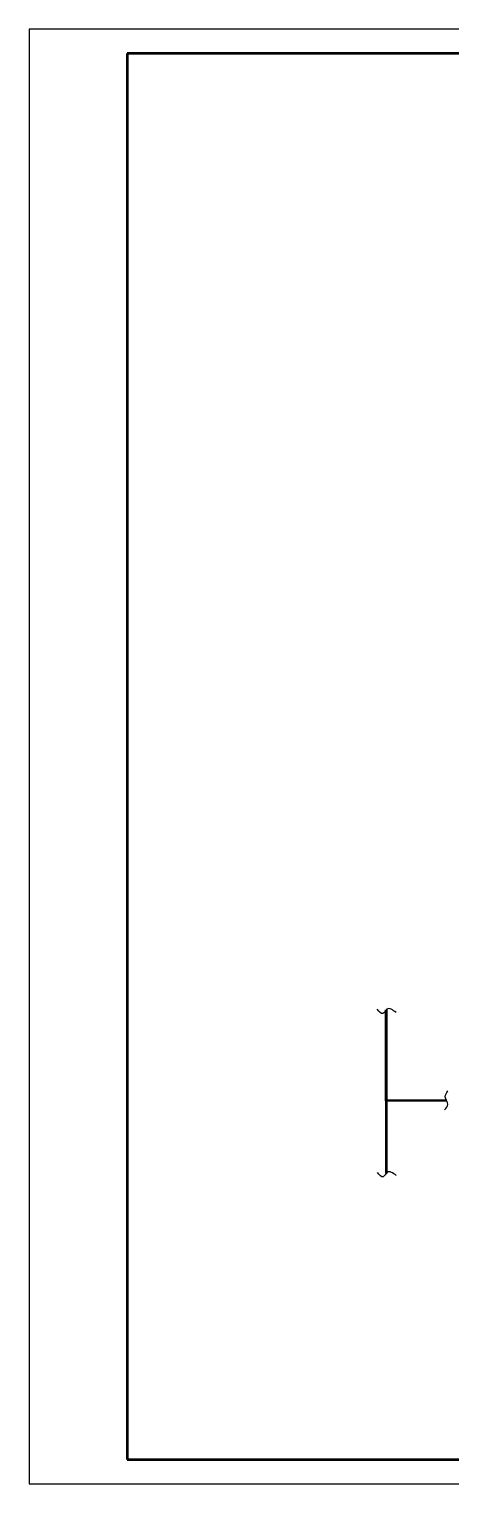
# Model space of a CAD drawing. Header units: millimetres. Extents: x -710977 to 10671, y -929782 to 89628.
# Drawn here: x 365.5 to 451.5, y 4214.1 to 4511.1 of the extents above; entities that cross this region are included whole.
import ezdxf

# ---------------------------------------------------------------- set-up
doc = ezdxf.new("R2010")
doc.units = ezdxf.units.MM
doc.header["$LTSCALE"] = 0.4
doc.layers.add('2', color=5, linetype='Continuous', lineweight=50)
doc.layers.add('5', color=7, linetype='Continuous', lineweight=25)

msp = doc.modelspace()

# ---------------------------------------------------------------- linework, layer by layer
at = {"lineweight": 50}
msp.add_line((780.467, 4506.108), (385.463, 4506.108), dxfattribs=at)
at = {"color": 0, "lineweight": 50}
for p, q in [((385.463, 4506.108), (385.463, 4219.108)), ((385.467, 4219.108), (780.467, 4219.108))]:
    msp.add_line(p, q, dxfattribs=at)
msp.add_lwpolyline([(365.467, 4214.108), (785.467, 4214.108), (785.467, 4511.108), (365.467, 4511.108)], close=True)
at = {"layer": '2', "color": 0}
for p, q in [((438.29, 4292.336), (438.29, 4310.86)), ((438.29, 4310.86), (438.29, 4277.508)), ((450.638, 4292.329), (438.29, 4292.379))]:
    msp.add_line(p, q, dxfattribs=at)
at = {"layer": '5', "color": 0}
for points in [[(440.322, 4310.351), (438.448, 4311.005), (437.61, 4310.113), (436.465, 4311.003)], [(450.227, 4290.482), (450.866, 4291.577), (450.355, 4293.144), (450.879, 4294.339)], [(440.369, 4277.052), (438.494, 4277.707), (437.657, 4276.815), (436.511, 4277.705)]]:
    msp.add_spline(points, degree=3, dxfattribs=at)

doc.saveas('drawing.dxf')
